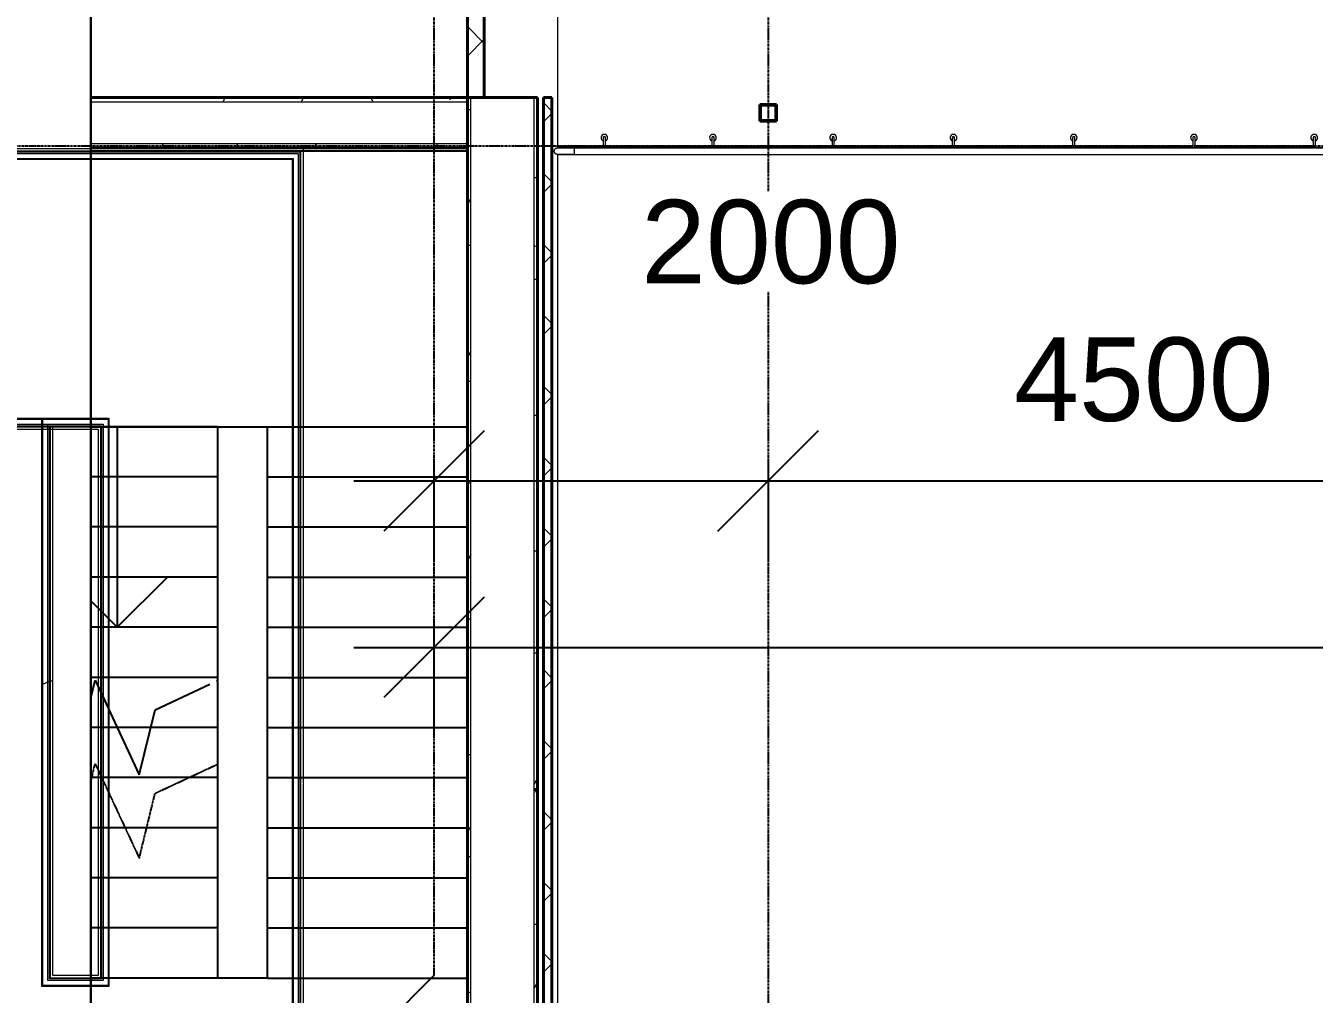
# Model space of a CAD drawing. Header units: millimetres. Extents: x 2140 to 223837, y 2113 to 170313.
# Drawn here: x 13218 to 20932, y 23781 to 29578 of the extents above; entities that cross this region are included whole.
import ezdxf

# ---------------------------------------------------------------- set-up
doc = ezdxf.new("R2010")
doc.units = ezdxf.units.MM
for name, pattern in [('ADSK_Сверху', [4.5, 3, -1.5]), ('ADSK_Штриховая_ш3 п1_5', [4.5, 3, -1.5]), ('Линия сетки', [22.225, 12.7, -3.175, 3.175, -3.175])]:
    doc.linetypes.add(name, pattern=pattern)
for name, color, linetype, lineweight in [('_Сверху_ - Линия разреза ограждения', 7, 'ADSK_Сверху', 18), ('A-DETL-GENF', 7, 'Continuous', 18), ('S-COLS', 7, 'Continuous', 18), ('Балясины', 7, 'Continuous', 18), ('Верхние поручни', 7, 'Continuous', 18), ('Ограждение', 7, 'Continuous', 18), ('Ограничения', 7, 'Continuous', 18), ('Поручни', 7, 'Continuous', 18)]:
    doc.layers.add(name, color=color, linetype=linetype, lineweight=lineweight)
doc.layers.add('Стены', color=7, linetype='Continuous')
doc.styles.add('Arial_1', font='arial.ttf', dxfattribs={"height": 500})
doc.dimstyles.new('Диагональ_-_2_5_мм_Arial_-_Линия_выноски_-_Текст_сверху', dxfattribs={"dimscale": 304.8, "dimtxt": 510.1297, "dimasz": 1.968504, "dimexe": 1.574803, "dimexo": 0.984252, "dimgap": 1.148294, "dimtad": 1, "dimdec": 3, "dimrnd": 0.001, "dimdsep": 46, "dimtxsty": 'Arial_1', "dimblk1": 'OBLIQUE', "dimblk2": 'OBLIQUE', "dimsah": 1, "dimcen": 0.09, "dimdle": 1.574803, "dimazin": 2, "dimtfac": 1, "dimtdec": 4, "dimtix": 1, "dimtmove": 2, "dimatfit": 3, "dimfxl": 1, "dimtvp": 1, "dimtfill": 1, "dimtolj": 1, "dimtzin": 0, "dimarcsym": 2})
doc.dimstyles.new('Диагональ_-_2_5_мм_Arial_-_Линия_выноски_-_Текст_сверху_1', dxfattribs={"dimscale": 304.8, "dimtxt": 510.1297, "dimasz": 1.968504, "dimexe": 1.574803, "dimexo": 0.984252, "dimgap": 1.148294, "dimtad": 1, "dimdec": 3, "dimrnd": 0.001, "dimdsep": 46, "dimtxsty": 'Arial_1', "dimblk1": 'OBLIQUE', "dimblk2": 'OBLIQUE', "dimsah": 1, "dimcen": 0.09, "dimdle": 1.574803, "dimazin": 2, "dimtfac": 1, "dimtdec": 4, "dimtix": 1, "dimtmove": 1, "dimatfit": 3, "dimfxl": 1, "dimtvp": 1, "dimtfill": 1, "dimtolj": 1, "dimtzin": 0, "dimarcsym": 2})
doc.dimstyles.new('Диагональ_-_2_5_мм_Arial_-_Линия_выноски_-_Текст_сверху_2', dxfattribs={"dimscale": 304.8, "dimtxt": 510.1297, "dimasz": 1.968504, "dimexe": 1.574803, "dimexo": 0.984252, "dimgap": 1.148294, "dimtad": 1, "dimdec": 3, "dimrnd": 0.001, "dimdsep": 46, "dimtxsty": 'Arial_1', "dimblk1": 'OBLIQUE', "dimblk2": 'OBLIQUE', "dimsah": 1, "dimcen": 0.09, "dimdle": 1.574803, "dimazin": 2, "dimtfac": 1, "dimtdec": 4, "dimtix": 1, "dimtmove": 0, "dimatfit": 3, "dimfxl": 1, "dimtvp": 1, "dimtfill": 1, "dimtolj": 1, "dimtzin": 0, "dimarcsym": 2})
pattern_1 = [(0, (61770, 82517.75), (812.8, 203.2), [67.056, -542.544, 67.056, -542.544, -3251.2]), (0, (61770, 82517.75), (812.8, 203.2), [-1219.2, 67.056, -1152.144, 67.056, -542.544, -1422.4]), (0, (61770, 82517.75), (812.8, 203.2), [-3048, 67.056, -339.344, 67.056, -948.944]), (120, (62074.8, 82619.35), (-582.37636, 602.30545), [67.056, -542.544, 67.056, -542.544, -3251.2]), (120, (62074.8, 82619.35), (-582.37636, 602.30545), [-1219.2, 67.056, -1152.144, 67.056, -542.544, -1422.4]), (120, (62074.8, 82619.35), (-582.37636, 602.30545), [-3048, 67.056, -339.344, 67.056, -948.944]), (240, (62176.4, 83025.75), (-230.42364, -805.50545), [67.056, -542.544, 67.056, -542.544, -3251.2]), (240, (62176.4, 83025.75), (-230.42364, -805.50545), [-1219.2, 67.056, -1152.144, 67.056, -542.544, -1422.4]), (240, (62176.4, 83025.75), (-230.42364, -805.50545), [-3048, 67.056, -339.344, 67.056, -948.944])]
pattern_2 = [(45, (61770, 82517.75), (-502.894, 502.894), []), (45, (61770, 83279.75), (-502.8943, 502.8943), [])]
pattern_3 = [(45, (61770, 82517.75), (-212.132, 212.132), []), (135, (61770, 82517.75), (-212.132, -212.132), [])]

# ---------------------------------------------------------------- blocks, each defined once
blk = doc.blocks.new('Ограждение - Ограждение-577900-В_АР_ПЭ_01 Этаж')
at = {"layer": '_Сверху_ - Линия разреза ограждения'}
for p, q in [((-49029.9, -55788.2), (-51302.7, -55788.2)), ((-49029.9, -55788.2), (-51302.7, -55788.2)), ((-49029.9, -55788.2), (-51302.7, -55788.2)), ((-49044.9, -55803.2), (-51302.7, -55803.2)), ((-49044.9, -55803.2), (-51302.7, -55803.2)), ((-49044.9, -55803.2), (-51302.7, -55803.2)), ((-49049.9, -55808.2), (-51302.7, -55808.2)), ((-49049.9, -55808.2), (-51302.7, -55808.2)), ((-49049.9, -55808.2), (-51302.7, -55808.2)), ((-49059.9, -55818.2), (-51302.7, -55818.2)), ((-49059.9, -55818.2), (-51302.7, -55818.2)), ((-49059.9, -55818.2), (-51302.7, -55818.2)), ((-49089.9, -55848.2), (-51302.7, -55848.2)), ((-49089.9, -55848.2), (-51302.7, -55848.2)), ((-49089.9, -55848.2), (-51302.7, -55848.2)), ((-49089.9, -57452.8), (-49089.9, -55848.2)), ((-49089.9, -57452.8), (-49089.9, -55848.2)), ((-49089.9, -57452.8), (-49089.9, -55848.2)), ((-49059.9, -57452.8), (-49059.9, -55818.2)), ((-49059.9, -57452.8), (-49059.9, -55818.2)), ((-49059.9, -57452.8), (-49059.9, -55818.2)), ((-49049.9, -57452.8), (-49049.9, -55808.2)), ((-49049.9, -57452.8), (-49049.9, -55808.2)), ((-49049.9, -57452.8), (-49049.9, -55808.2)), ((-49044.9, -57452.8), (-49044.9, -55803.2)), ((-49044.9, -57452.8), (-49044.9, -55803.2)), ((-49044.9, -57452.8), (-49044.9, -55803.2)), ((-49029.9, -57452.8), (-49029.9, -55788.2)), ((-49029.9, -57452.8), (-49029.9, -55788.2)), ((-49029.9, -57452.8), (-49029.9, -55788.2)), ((-49094.9, -55853.2), (-51302.7, -55853.2)), ((-49094.9, -55853.2), (-51302.7, -55853.2)), ((-49094.9, -55853.2), (-51302.7, -55853.2)), ((-49094.9, -57452.8), (-49094.9, -55853.2)), ((-49094.9, -57452.8), (-49094.9, -55853.2)), ((-49094.9, -57452.8), (-49094.9, -55853.2)), ((-51302.7, -57402.4), (-50194.1, -57402.4)), ((-51302.7, -57407.4), (-50199.1, -57407.4)), ((-51302.7, -57437.4), (-50229.1, -57437.4)), ((-51302.7, -57447.4), (-50239.1, -57447.4)), ((-51302.7, -57452.4), (-50244.1, -57452.4)), ((-51302.7, -57467.4), (-50259.1, -57467.4)), ((-50594.9, -57402.4), (-50194.1, -57402.4)), ((-50594.9, -60752.8), (-50594.9, -57402.4)), ((-50594.9, -57402.4), (-50194.1, -57402.4)), ((-50594.9, -60752.8), (-50594.9, -57402.4)), ((-50589.9, -57407.4), (-50199.1, -57407.4)), ((-50589.9, -60752.8), (-50589.9, -57407.4)), ((-50589.9, -57407.4), (-50199.1, -57407.4)), ((-50589.9, -60752.8), (-50589.9, -57407.4)), ((-50559.9, -57437.4), (-50229.1, -57437.4)), ((-50559.9, -60752.8), (-50559.9, -57437.4)), ((-50559.9, -57437.4), (-50229.1, -57437.4)), ((-50559.9, -60752.8), (-50559.9, -57437.4)), ((-50549.9, -57447.4), (-50239.1, -57447.4)), ((-50549.9, -60752.8), (-50549.9, -57447.4)), ((-50549.9, -57447.4), (-50239.1, -57447.4)), ((-50549.9, -60752.8), (-50549.9, -57447.4)), ((-50544.9, -57452.4), (-50244.1, -57452.4)), ((-50544.9, -60752.8), (-50544.9, -57452.4)), ((-50544.9, -57452.4), (-50244.1, -57452.4)), ((-50544.9, -60752.8), (-50544.9, -57452.4)), ((-50529.9, -57467.4), (-50259.1, -57467.4)), ((-50529.9, -60738.2), (-50529.9, -57467.4)), ((-50529.9, -57467.4), (-50259.1, -57467.4)), ((-50529.9, -60738.2), (-50529.9, -57467.4)), ((-50259.1, -57467.4), (-50259.1, -60738.2)), ((-50259.1, -57467.4), (-50259.1, -60738.2)), ((-50259.1, -57467.4), (-50259.1, -60738.2)), ((-50244.1, -57452.4), (-50244.1, -57452.8)), ((-50244.1, -57452.4), (-50244.1, -57452.8)), ((-50244.1, -57452.4), (-50244.1, -57452.8)), ((-50244.1, -57452.8), (-50244.1, -60753.2)), ((-50244.1, -57452.8), (-50244.1, -60753.2)), ((-50244.1, -57452.8), (-50244.1, -60753.2)), ((-50239.1, -57447.4), (-50239.1, -57452.8)), ((-50239.1, -57447.4), (-50239.1, -57452.8)), ((-50239.1, -57447.4), (-50239.1, -57452.8)), ((-50239.1, -57452.8), (-50239.1, -60758.2)), ((-50239.1, -57452.8), (-50239.1, -60758.2)), ((-50239.1, -57452.8), (-50239.1, -60758.2)), ((-50229.1, -57437.4), (-50229.1, -57452.8)), ((-50229.1, -57437.4), (-50229.1, -57452.8)), ((-50229.1, -57437.4), (-50229.1, -57452.8)), ((-50229.1, -57452.8), (-50229.1, -60768.2)), ((-50229.1, -57452.8), (-50229.1, -60768.2)), ((-50229.1, -57452.8), (-50229.1, -60768.2)), ((-50199.1, -57407.4), (-50199.1, -57452.8)), ((-50199.1, -57407.4), (-50199.1, -57452.8)), ((-50199.1, -57407.4), (-50199.1, -57452.8)), ((-50199.1, -57452.8), (-50199.1, -60798.2)), ((-50199.1, -57452.8), (-50199.1, -60798.2)), ((-50199.1, -57452.8), (-50199.1, -60798.2)), ((-50194.1, -57402.4), (-50194.1, -57452.8)), ((-50194.1, -57402.4), (-50194.1, -57452.8)), ((-50194.1, -57402.4), (-50194.1, -57452.8)), ((-50194.1, -57452.8), (-50194.1, -60803.2)), ((-50194.1, -57452.8), (-50194.1, -60803.2)), ((-50194.1, -57452.8), (-50194.1, -60803.2)), ((-49094.9, -60752.8), (-49094.9, -57452.8)), ((-49094.9, -60752.8), (-49094.9, -57452.8)), ((-49094.9, -60752.8), (-49094.9, -57452.8)), ((-49089.9, -60752.8), (-49089.9, -57452.8)), ((-49089.9, -60752.8), (-49089.9, -57452.8)), ((-49089.9, -60752.8), (-49089.9, -57452.8)), ((-49059.9, -60752.8), (-49059.9, -57452.8)), ((-49059.9, -60752.8), (-49059.9, -57452.8)), ((-49059.9, -60752.8), (-49059.9, -57452.8)), ((-49049.9, -60752.8), (-49049.9, -57452.8)), ((-49049.9, -60752.8), (-49049.9, -57452.8)), ((-49049.9, -60752.8), (-49049.9, -57452.8)), ((-49044.9, -60752.8), (-49044.9, -57452.8)), ((-49044.9, -60752.8), (-49044.9, -57452.8)), ((-49044.9, -60752.8), (-49044.9, -57452.8)), ((-49029.9, -60752.8), (-49029.9, -57452.8)), ((-49029.9, -60752.8), (-49029.9, -57452.8)), ((-49029.9, -60752.8), (-49029.9, -57452.8)), ((-50544.9, -60752.8), (-50544.9, -59473.2)), ((-50529.9, -60738.2), (-50529.9, -59473)), ((-50594.9, -60752.8), (-50594.9, -59496.5)), ((-50589.9, -60752.8), (-50589.9, -59494.2)), ((-50559.9, -60752.8), (-50559.9, -59480.2)), ((-50549.9, -60752.8), (-50549.9, -59475.6)), ((-50594.9, -60803.2), (-50594.9, -60752.8)), ((-50594.9, -60803.2), (-50594.9, -60752.8)), ((-50594.9, -60803.2), (-50594.9, -60752.8)), ((-50589.9, -60798.2), (-50589.9, -60752.8)), ((-50589.9, -60798.2), (-50589.9, -60752.8)), ((-50589.9, -60798.2), (-50589.9, -60752.8)), ((-50559.9, -60768.2), (-50559.9, -60752.8)), ((-50559.9, -60768.2), (-50559.9, -60752.8)), ((-50559.9, -60768.2), (-50559.9, -60752.8)), ((-50229.1, -60768.2), (-50559.9, -60768.2)), ((-50229.1, -60768.2), (-50559.9, -60768.2)), ((-50229.1, -60768.2), (-50559.9, -60768.2)), ((-50549.9, -60758.2), (-50549.9, -60752.8)), ((-50549.9, -60758.2), (-50549.9, -60752.8)), ((-50549.9, -60758.2), (-50549.9, -60752.8)), ((-50239.1, -60758.2), (-50549.9, -60758.2)), ((-50239.1, -60758.2), (-50549.9, -60758.2)), ((-50239.1, -60758.2), (-50549.9, -60758.2)), ((-50544.9, -60753.2), (-50544.9, -60752.8)), ((-50544.9, -60753.2), (-50544.9, -60752.8)), ((-50544.9, -60753.2), (-50544.9, -60752.8)), ((-50244.1, -60753.2), (-50544.9, -60753.2)), ((-50244.1, -60753.2), (-50544.9, -60753.2)), ((-50244.1, -60753.2), (-50544.9, -60753.2)), ((-50259.1, -60738.2), (-50529.9, -60738.2)), ((-50259.1, -60738.2), (-50529.9, -60738.2)), ((-50259.1, -60738.2), (-50529.9, -60738.2)), ((-49094.9, -61052.8), (-49094.9, -60752.8)), ((-49094.9, -61052.8), (-49094.9, -60752.8)), ((-49094.9, -61052.8), (-49094.9, -60752.8)), ((-49089.9, -61052.8), (-49089.9, -60752.8)), ((-49089.9, -61052.8), (-49089.9, -60752.8)), ((-49089.9, -61052.8), (-49089.9, -60752.8)), ((-49059.9, -61052.8), (-49059.9, -60752.8)), ((-49059.9, -61052.8), (-49059.9, -60752.8)), ((-49059.9, -61052.8), (-49059.9, -60752.8)), ((-49049.9, -61052.8), (-49049.9, -60752.8)), ((-49049.9, -61052.8), (-49049.9, -60752.8)), ((-49049.9, -61052.8), (-49049.9, -60752.8)), ((-49044.9, -61052.8), (-49044.9, -60752.8)), ((-49044.9, -61052.8), (-49044.9, -60752.8)), ((-49044.9, -61052.8), (-49044.9, -60752.8)), ((-49029.9, -61052.8), (-49029.9, -60752.8)), ((-49029.9, -61052.8), (-49029.9, -60752.8)), ((-49029.9, -61052.8), (-49029.9, -60752.8)), ((-50194.1, -60803.2), (-50594.9, -60803.2)), ((-50194.1, -60803.2), (-50594.9, -60803.2)), ((-50194.1, -60803.2), (-50594.9, -60803.2)), ((-50199.1, -60798.2), (-50589.9, -60798.2)), ((-50199.1, -60798.2), (-50589.9, -60798.2)), ((-50199.1, -60798.2), (-50589.9, -60798.2)), ((-49094.9, -61902.4), (-49094.9, -61052.8)), ((-49094.9, -61902.4), (-49094.9, -61052.8)), ((-49094.9, -61902.4), (-49094.9, -61052.8)), ((-49089.9, -61907.4), (-49089.9, -61052.8)), ((-49089.9, -61907.4), (-49089.9, -61052.8)), ((-49089.9, -61907.4), (-49089.9, -61052.8)), ((-49059.9, -61937.4), (-49059.9, -61052.8)), ((-49059.9, -61937.4), (-49059.9, -61052.8)), ((-49059.9, -61937.4), (-49059.9, -61052.8)), ((-49049.9, -61947.4), (-49049.9, -61052.8)), ((-49049.9, -61947.4), (-49049.9, -61052.8)), ((-49049.9, -61947.4), (-49049.9, -61052.8)), ((-49044.9, -61952.4), (-49044.9, -61052.8)), ((-49044.9, -61952.4), (-49044.9, -61052.8)), ((-49044.9, -61952.4), (-49044.9, -61052.8)), ((-49029.9, -61967.4), (-49029.9, -61052.8)), ((-49029.9, -61967.4), (-49029.9, -61052.8)), ((-49029.9, -61967.4), (-49029.9, -61052.8)), ((-51302.7, -61902.4), (-49094.9, -61902.4)), ((-51302.7, -61902.4), (-49094.9, -61902.4)), ((-51302.7, -61902.4), (-49094.9, -61902.4)), ((-51302.7, -61907.4), (-49089.9, -61907.4)), ((-51302.7, -61907.4), (-49089.9, -61907.4)), ((-51302.7, -61907.4), (-49089.9, -61907.4)), ((-51302.7, -61937.4), (-49059.9, -61937.4)), ((-51302.7, -61937.4), (-49059.9, -61937.4)), ((-51302.7, -61937.4), (-49059.9, -61937.4)), ((-51302.7, -61947.4), (-49049.9, -61947.4)), ((-51302.7, -61947.4), (-49049.9, -61947.4)), ((-51302.7, -61947.4), (-49049.9, -61947.4)), ((-51302.7, -61952.4), (-49044.9, -61952.4)), ((-51302.7, -61952.4), (-49044.9, -61952.4)), ((-51302.7, -61952.4), (-49044.9, -61952.4)), ((-51302.7, -61967.4), (-49029.9, -61967.4)), ((-51302.7, -61967.4), (-49029.9, -61967.4)), ((-51302.7, -61967.4), (-49029.9, -61967.4))]:
    blk.add_line(p, q, dxfattribs=at)
at = {"layer": 'Поручни'}
for p, q in [((-50594.9, -57452.8), (-50589.9, -57452.8)), ((-50594.9, -58996.5), (-50594.9, -57452.8)), ((-50589.9, -57452.8), (-50549.9, -57452.8)), ((-50589.9, -58994.2), (-50589.9, -57452.8)), ((-50549.9, -57452.8), (-50529.9, -57452.8)), ((-50549.9, -58975.6), (-50549.9, -57452.8)), ((-50529.9, -58973), (-50529.9, -57452.8)), ((-50594.9, -58996.5), (-50589.9, -58994.2)), ((-50589.9, -58994.2), (-50549.9, -58975.6)), ((-50589.9, -58994.2), (-50549.9, -58975.6)), ((-50589.9, -58994.2), (-50549.9, -58975.6)), ((-50549.9, -58975.6), (-50544.5, -58973)), ((-50549.9, -58975.6), (-50544.5, -58973)), ((-50544.5, -58973), (-50529.9, -58973)), ((-50544.5, -58973), (-50529.9, -58973))]:
    blk.add_line(p, q, dxfattribs=at)
blk = doc.blocks.new('Ограждение - D40 доп поручень 700-735061-В_АР_ПЭ_01 Этаж')
at = {"layer": 'Балясины'}
for p, q in [((-26.7, 6.7), (-60, 6.7)), ((-18.9, 6.7), (-53.3, 6.7)), ((-60, -6.7), (-26.7, -6.7)), ((-53.3, -6.7), (-20, -6.7))]:
    blk.add_line(p, q, dxfattribs=at)
at = {"layer": 'Балясины', "flags": 128}
for points in [[(-60, 6.7), (-58.9, 6.7), (-57.9, 6.7), (-56.8, 6.7), (-55.8, 6.7), (-54.7, 6.7), (-53.6, 6.7), (-53.3, 6.7)], [(0, 6.7), (0, 6.7), (-0.1, 6.7), (-0.2, 6.7), (-0.3, 6.7), (-0.5, 6.7), (-0.8, 6.7), (-1, 6.7), (-1.4, 6.7), (-1.7, 6.7), (-2.1, 6.7), (-2.5, 6.7), (-3, 6.7), (-3.5, 6.7), (-4.1, 6.7), (-4.7, 6.7), (-5.3, 6.7), (-5.9, 6.7), (-6.6, 6.7), (-7.3, 6.7), (-8.1, 6.7), (-8.9, 6.7), (-9.7, 6.7), (-10.5, 6.7), (-11.4, 6.7), (-12.3, 6.7), (-13.2, 6.7), (-14.1, 6.7), (-15, 6.7), (-16, 6.7), (-17, 6.7), (-18, 6.7), (-19, 6.7), (-20, 6.7), (-21.1, 6.7), (-22.1, 6.7), (-23.2, 6.7), (-24.2, 6.7), (-25.3, 6.7), (-26.4, 6.7), (-26.7, 6.7)], [(-53.3, -6.7), (-54.4, -6.7), (-55.5, -6.7), (-56.5, -6.7), (-57.6, -6.7), (-58.6, -6.7), (-59.7, -6.7)], [(-26.7, -6.7), (-25.6, -6.7), (-24.5, -6.7), (-23.5, -6.7), (-22.4, -6.7), (-21.4, -6.7), (-20.3, -6.7), (-19.3, -6.7), (-18.3, -6.7), (-17.3, -6.7), (-16.3, -6.7), (-15.3, -6.7), (-14.4, -6.7), (-13.4, -6.7), (-12.5, -6.7), (-11.6, -6.7), (-10.7, -6.7), (-9.9, -6.7), (-9.1, -6.7), (-8.3, -6.7), (-7.5, -6.7), (-6.8, -6.7), (-6.1, -6.7), (-5.5, -6.7), (-4.8, -6.7), (-4.2, -6.7), (-3.7, -6.7), (-3.1, -6.7), (-2.7, -6.7), (-2.2, -6.7), (-1.8, -6.7), (-1.4, -6.7), (-1.1, -6.7), (-0.8, -6.7), (-0.6, -6.7), (-0.4, -6.7), (-0.2, -6.7), (-0.1, -6.7), (0, -6.7), (0, -6.7)]]:
    blk.add_lwpolyline(points, dxfattribs=at)
at = {"layer": 'Балясины'}
for radius, start, end in [(20, 360, 165), (6.67, 90, 135), (6.67, 270, 90), (20, 199.63434, 360)]:
    blk.add_arc((0, 0), radius, start, end, dxfattribs=at)
blk.add_open_spline([(-18.9, 6.6), (-18.9, 6.5), (-19, 6.4), (-19.1, 6.1), (-19.1, 5.8), (-19.2, 5.8)], degree=3, knots=[0.5555556, 0.5555556, 0.5555556, 0.5555556, 0.5833333, 0.6527778, 0.6666667, 0.6666667, 0.6666667, 0.6666667], dxfattribs=at)
blk = doc.blocks.new('Ограждение - Ограждение-734942-В_АР_ПЭ_01 Этаж')
at = {"rotation": 90}
for p in [(-47228.1, -55722.8), (-46578.1, -55722.8), (-45858.1, -55722.8), (-45138.1, -55722.8), (-44418.1, -55722.8), (-43698.1, -55722.8), (-42978.1, -55722.8)]:
    blk.add_blockref('Ограждение - D40 доп поручень 700-735061-В_АР_ПЭ_01 Этаж', p, dxfattribs=at)
blk = doc.blocks.new('Тип верхнего поручня - Верхний поручень_Внутренний_-735063-В_АР_ПЭ_01 Этаж')
at = {"layer": 'Верхние поручни'}
for p, q in [((-47228.1, -55782.8), (-47408.1, -55782.8)), ((-47408.1, -55802.8), (-47408.1, -55800.7)), ((-47408.1, -55822.8), (-47228.1, -55822.8)), ((-31628.1, -55782.8), (-47228.1, -55782.8)), ((-47228.1, -55822.8), (-31628.1, -55822.8))]:
    blk.add_line(p, q, dxfattribs=at)
blk = doc.blocks.new('Тип верхнего поручня - D40 шаг 200-V135-В_АР_ПЭ_01 Этаж')
at = {"layer": 'Ограничения'}
blk.add_line((0, 0), (0, 2.1), dxfattribs=at)
at = {"layer": 'Ограничения', "flags": 128}
for points in [[(0, 20), (4, 20), (8, 20), (12, 20), (15.9, 20), (19.9, 20), (23.8, 20), (27.6, 20), (31.5, 20), (35.2, 20), (38.9, 20), (42.6, 20), (46.2, 20), (49.7, 20), (53.1, 20), (56.5, 20), (59.7, 20), (62.9, 20), (65.9, 20), (68.9, 20), (71.7, 20), (74.5, 20), (77.1, 20), (79.6, 20), (81.9, 20), (84.1, 20), (86.2, 20), (88.2, 20), (90, 20), (91.7, 20), (93.2, 20), (94.6, 20), (95.8, 20), (96.9, 20), (97.8, 20), (98.5, 20), (99.1, 20), (99.6, 20), (99.9, 20), (100, 20), (100, 20)], [(100, 20), (99.9, 20), (99.7, 20), (99.3, 20), (98.7, 20), (98, 20), (97.1, 20), (96.1, 20), (94.9, 20), (93.6, 20), (92.1, 20), (90.5, 20), (88.7, 20), (86.8, 20), (84.7, 20), (82.5, 20), (80.2, 20), (77.8, 20), (75.2, 20), (72.5, 20), (69.7, 20), (66.7, 20), (63.7, 20), (60.6, 20), (57.4, 20), (54, 20), (50.6, 20), (47.1, 20), (43.6, 20), (39.9, 20), (36.2, 20), (32.5, 20), (28.7, 20), (24.8, 20), (20.9, 20), (17, 20), (13, 20), (9.1, 20), (5.1, 20), (1.1, 20), (0, 20)], [(100, 20), (100.8, 20), (101.6, 19.9), (102.4, 19.9), (103.2, 19.7), (104, 19.6), (104.8, 19.4), (105.5, 19.2), (106.3, 19), (107, 18.7), (107.8, 18.4), (108.5, 18.1), (109.2, 17.7), (109.9, 17.4), (110.6, 16.9), (111.3, 16.5), (111.9, 16), (112.6, 15.6), (113.2, 15), (113.8, 14.5), (114.3, 13.9), (114.9, 13.3), (115.4, 12.7), (115.9, 12.1), (116.4, 11.5), (116.8, 10.8), (117.2, 10.1), (117.6, 9.4), (118, 8.7), (118.3, 8), (118.6, 7.2), (118.9, 6.5), (119.2, 5.7), (119.4, 5), (119.6, 4.2), (119.7, 3.4), (119.8, 2.6), (119.9, 1.8), (120, 1), (120, 0.2), (120, 0)], [(0, -20), (4, -20), (8, -20), (12, -20), (15.9, -20), (19.9, -20), (23.8, -20), (27.6, -20), (31.5, -20), (35.2, -20), (38.9, -20), (42.6, -20), (46.2, -20), (49.7, -20), (53.1, -20), (56.5, -20), (59.7, -20), (62.9, -20), (65.9, -20), (68.9, -20), (71.7, -20), (74.5, -20), (77.1, -20), (79.6, -20), (81.9, -20), (84.1, -20), (86.2, -20), (88.2, -20), (90, -20), (91.7, -20), (93.2, -20), (94.6, -20), (95.8, -20), (96.9, -20), (97.8, -20), (98.5, -20), (99.1, -20), (99.6, -20), (99.9, -20), (100, -20), (100, -20)], [(100, -20), (99.9, -20), (99.7, -20), (99.3, -20), (98.7, -20), (98, -20), (97.1, -20), (96.1, -20), (94.9, -20), (93.6, -20), (92.1, -20), (90.5, -20), (88.7, -20), (86.8, -20), (84.7, -20), (82.5, -20), (80.2, -20), (77.8, -20), (75.2, -20), (72.5, -20), (69.7, -20), (66.7, -20), (63.7, -20), (60.6, -20), (57.4, -20), (54, -20), (50.6, -20), (47.1, -20), (43.6, -20), (39.9, -20), (36.2, -20), (32.5, -20), (28.7, -20), (24.8, -20), (20.9, -20), (17, -20), (13, -20), (9.1, -20), (5.1, -20), (1.1, -20), (0, -20)], [(120, 0), (120, -0.8), (119.9, -1.6), (119.9, -2.4), (119.7, -3.2), (119.6, -4), (119.4, -4.8), (119.2, -5.5), (119, -6.3), (118.7, -7), (118.4, -7.8), (118.1, -8.5), (117.7, -9.2), (117.4, -9.9), (116.9, -10.6), (116.5, -11.3), (116, -11.9), (115.6, -12.6), (115, -13.2), (114.5, -13.8), (113.9, -14.3), (113.3, -14.9), (112.7, -15.4), (112.1, -15.9), (111.5, -16.4), (110.8, -16.8), (110.1, -17.2), (109.4, -17.6), (108.7, -18), (108, -18.3), (107.2, -18.6), (106.5, -18.9), (105.7, -19.2), (105, -19.4), (104.2, -19.6), (103.4, -19.7), (102.6, -19.8), (101.8, -19.9), (101, -20), (100.2, -20), (100, -20)]]:
    blk.add_lwpolyline(points, dxfattribs=at)
blk = doc.blocks.new('Тип верхнего поручня - Верхний поручень_Внутренний_-V137-В_АР_ПЭ_01 Этаж')
at = {"layer": 'Ограждение'}
for p, q in [((-47408.1, -55782.8), (-47408.1, -55802.4)), ((-47408.1, -55782.8), (-47228.1, -55782.8)), ((-47408.1, -55802.8), (-47408.1, -55822.8)), ((-47408.1, -55822.8), (-47228.1, -55822.8)), ((-47228.1, -55782.8), (-31628.1, -55782.8)), ((-47228.1, -55822.8), (-31628.1, -55822.8))]:
    blk.add_line(p, q, dxfattribs=at)
blk = doc.blocks.new('Гнутый квадратный профиль _ТУ 36-2287-80_-Колонна - гнутый квадрат_ проф_100x4-745891-В_АР_ПЭ_01 Этаж')
at = {"layer": 'S-COLS', "lineweight": 9}
h = blk.add_hatch(dxfattribs=at)
h.set_pattern_fill('FP_131', color=256, style=0, pattern_type=2)
h.set_pattern_definition([(45, (46248.1, 55572.82), (-212.132, 212.132), [])])
h.paths.add_polyline_path([(50, -50), (50, 50), (-50, 50), (-50, -50)], flags=0)
h.paths.add_polyline_path([(46, -46), (-46, -46), (-46, 46), (46, 46)], flags=0)
at = {"layer": 'S-COLS', "lineweight": 40}
for p, q in [((50, 50), (-50, 50)), ((-50, 50), (-50, -50)), ((-46, -46), (-46, 46)), ((-46, 46), (46, 46)), ((46, 46), (46, -46)), ((50, -50), (50, 50)), ((-50, -50), (50, -50)), ((46, -46), (-46, -46))]:
    blk.add_line(p, q, dxfattribs=at)
blk = doc.blocks.new('Линия разрыва - Линия разрыва-794957-В_АР_ПЭ_01 Этаж')
at = {"layer": 'A-DETL-GENF', "lineweight": 30}
blk.add_line((-81971.8, 0), (-243, 0), dxfattribs=at)
blk = doc.blocks.new('_Oblique')
at = {"color": 0, "linetype": 'ByBlock', "lineweight": -2}
blk.add_line((-0.5, -0.5), (0.5, 0.5), dxfattribs=at)
blk = doc.blocks.new('*D351')
at = {"color": 0, "lineweight": -2, "transparency": 16777216}
for p, q in [((13521.9, 23868.6), (13521.9, 23264.3)), ((110021.9, 23868.6), (110021.9, 23264.3)), ((13041.9, 23744.3), (62355.1, 23744.3)), ((110501.9, 23744.3), (64935, 23744.3))]:
    blk.add_line(p, q, dxfattribs=at)
at = {"layer": 'Defpoints', "color": 0, "transparency": 16777216}
for p in [(13521.9, 24168.6), (110021.9, 24168.6), (110021.9, 23744.3)]:
    blk.add_point(p, dxfattribs=at)
at = {"color": 0, "lineweight": -2, "transparency": 16777216, "xscale": 599.9999999999999, "yscale": 599.9999999999999, "zscale": 599.9999999999999, "rotation": 180}
blk.add_blockref('_Oblique', (13521.9, 23744.3), dxfattribs=at)
at = {"color": 0, "lineweight": -2, "transparency": 16777216, "xscale": 599.9999999999999, "yscale": 599.9999999999999, "zscale": 599.9999999999999}
blk.add_blockref('_Oblique', (110021.9, 23744.3), dxfattribs=at)
at = {"color": 0, "transparency": 16777216, "insert": (62888.2, 24369.4), "char_height": 500, "width": 1513.686, "attachment_point": 1, "line_spacing_factor": 0.941778, "style": 'Arial_1', "bg_fill": 3, "box_fill_scale": 1.1, "bg_fill_color": 256, "bg_fill_true_color": 13158600, "bg_fill_transparency": 0}
blk.add_mtext('\\A1;96500', dxfattribs=at)
blk = doc.blocks.new('*D352')
at = {"color": 0, "lineweight": -2, "transparency": 16777216}
for p, q in [((13521.9, 24865), (13521.9, 24260.8)), ((15521.9, 24865), (15521.9, 24260.8)), ((13041.9, 24740.8), (16001.9, 24740.8))]:
    blk.add_line(p, q, dxfattribs=at)
at = {"layer": 'Defpoints', "color": 0, "transparency": 16777216}
for p in [(13521.9, 25165), (15521.9, 25165), (15521.9, 24740.8)]:
    blk.add_point(p, dxfattribs=at)
at = {"color": 0, "lineweight": -2, "transparency": 16777216, "xscale": 599.9999999999999, "yscale": 599.9999999999999, "zscale": 599.9999999999999, "rotation": 180}
blk.add_blockref('_Oblique', (13521.9, 24740.8), dxfattribs=at)
at = {"color": 0, "lineweight": -2, "transparency": 16777216, "xscale": 599.9999999999999, "yscale": 599.9999999999999, "zscale": 599.9999999999999}
blk.add_blockref('_Oblique', (15521.9, 24740.8), dxfattribs=at)
at = {"color": 0, "transparency": 16777216, "insert": (14761.6, 26423.2), "char_height": 500, "width": 1135.265, "attachment_point": 1, "line_spacing_factor": 0.941778, "style": 'Arial_1', "bg_fill": 3, "box_fill_scale": 1.1, "bg_fill_color": 256, "bg_fill_true_color": 13158600, "bg_fill_transparency": 0}
blk.add_mtext('\\A1;2000', dxfattribs=at)
blk = doc.blocks.new('*D353')
at = {"color": 0, "lineweight": -2, "transparency": 16777216}
for p, q in [((15521.9, 24865), (15521.9, 24260.8)), ((20021.9, 24865), (20021.9, 24260.8)), ((15041.9, 24740.8), (20501.9, 24740.8))]:
    blk.add_line(p, q, dxfattribs=at)
at = {"layer": 'Defpoints', "color": 0, "transparency": 16777216}
for p in [(15521.9, 25165), (20021.9, 25165), (20021.9, 24740.8)]:
    blk.add_point(p, dxfattribs=at)
at = {"color": 0, "lineweight": -2, "transparency": 16777216, "xscale": 599.9999999999999, "yscale": 599.9999999999999, "zscale": 599.9999999999999, "rotation": 180}
blk.add_blockref('_Oblique', (15521.9, 24740.8), dxfattribs=at)
at = {"color": 0, "lineweight": -2, "transparency": 16777216, "xscale": 599.9999999999999, "yscale": 599.9999999999999, "zscale": 599.9999999999999}
blk.add_blockref('_Oblique', (20021.9, 24740.8), dxfattribs=at)
at = {"color": 0, "transparency": 16777216, "insert": (17771.9, 25346), "char_height": 500, "width": 1513.686, "attachment_point": 5, "style": 'Arial_1', "bg_fill": 3, "box_fill_scale": 1.1, "bg_fill_color": 256, "bg_fill_true_color": 13158600, "bg_fill_transparency": 0}
blk.add_mtext('\\A1;4500', dxfattribs=at)
blk = doc.blocks.new('Помещение')
at = {"lineweight": 9}
h = blk.add_hatch(dxfattribs=at)
h.set_pattern_fill('FP_99', color=256, style=0, pattern_type=2)
h.set_pattern_definition(pattern_3)
h.paths.add_polyline_path([(13819.9036, 27034.9347), (13819.9036, 32944.9347), (13723.9036, 32944.9347), (13723.9036, 27034.9347)], flags=0)
h = blk.add_hatch(dxfattribs=at)
h.set_pattern_fill('FP_98', color=256, style=0, pattern_type=2)
h.set_pattern_definition(pattern_2)
h.paths.add_polyline_path([(13721.9036, 27034.9347), (13723.9036, 27034.9347), (13721.9036, 27311.3287)], flags=0)
h = blk.add_hatch(dxfattribs=at)
h.set_pattern_fill('FP_98', color=256, style=0, pattern_type=2)
h.set_pattern_definition(pattern_2)
h.paths.add_polyline_path([(13819.9036, 27034.9347), (13821.9036, 27034.9347), (13819.9036, 27311.3287)], flags=0)
h = blk.add_hatch(dxfattribs=at)
h.set_pattern_fill('FP_100', color=256, style=0, pattern_type=2)
h.set_pattern_definition(pattern_1)
h.paths.add_polyline_path([(13721.9036, 27009.9347), (13721.9036, 27034.9347), (11467.3036, 27034.9347), (11467.3036, 27009.9347), (13698.1949, 27009.9347)], flags=0)
h = blk.add_hatch(dxfattribs=at)
h.set_pattern_fill('FP_100', color=256, style=0, pattern_type=2)
h.set_pattern_definition(pattern_1)
h.paths.add_polyline_path([(13741.9036, 20524.9347), (13741.9036, 27034.9347), (13721.9036, 27034.9347), (13721.9036, 20524.9347)], flags=0)
h = blk.add_hatch(dxfattribs=at)
h.set_pattern_fill('FP_100', color=256, style=0, pattern_type=2)
h.set_pattern_definition(pattern_1)
h.paths.add_polyline_path([(14121.9036, 20124.9347), (14141.9036, 20124.9347), (14141.9036, 27034.9347), (14121.9036, 27034.9347), (14121.9036, 20144.9347)], flags=0)
h = blk.add_hatch(dxfattribs=at)
h.set_pattern_fill('FP_99', color=256, style=0, pattern_type=2)
h.set_pattern_definition(pattern_3)
h.paths.add_polyline_path([(14224.9036, 20051.9347), (14224.9036, 27034.9347), (14178.9036, 27034.9347), (14178.9036, 20051.9347)], flags=0)
h = blk.add_hatch(dxfattribs=at)
h.set_pattern_fill('FP_100', color=256, style=0, pattern_type=2)
h.set_pattern_definition(pattern_1)
h.paths.add_polyline_path([(11467.3036, 26734.9347), (13721.9036, 26734.9347), (13721.9036, 26759.9347), (11467.3036, 26759.9347)], flags=0)
at = {"color": 9, "linetype": 'Линия сетки', "true_color": 0xc7c8ca}
for p, q in [((13521.9036, 162172.4828), (13521.9036, 21779.4514)), ((15521.9036, 162172.4828), (15521.9036, 19239.4514)), ((113992.9741, 26744.9347), (7061.0864, 26744.9347))]:
    blk.add_line(p, q, dxfattribs=at)
at = {"lineweight": 18}
for p, q in [((13819.9036, 27034.9347), (13819.9036, 34344.9347)), ((13723.9036, 27034.9347), (13723.9036, 29576.9347)), ((11467.3036, 27009.9347), (13721.9036, 27009.9347)), ((13741.9036, 20524.9347), (13741.9036, 27034.9347)), ((14121.9036, 20144.9347), (14121.9036, 27034.9347)), ((14178.9036, 20097.9347), (14178.9036, 27034.9347)), ((14224.9036, 20049.9347), (14224.9036, 27034.9347)), ((11467.3036, 26759.9347), (13721.9036, 26759.9347))]:
    blk.add_line(p, q, dxfattribs=at)
at = {"lineweight": 40}
for p, q in [((13821.9036, 27034.9347), (13821.9036, 33244.9347)), ((13721.9036, 29574.9347), (13721.9036, 20544.9347)), ((13721.9036, 27034.9347), (11467.3036, 27034.9347)), ((13721.9036, 27034.9347), (14141.9036, 27034.9347)), ((14141.9036, 20124.9347), (14141.9036, 27034.9347)), ((14176.9036, 27034.9347), (14176.9036, 20099.9347)), ((14226.9036, 27034.9347), (14176.9036, 27034.9347)), ((14226.9036, 20049.9347), (14226.9036, 27034.9347)), ((11467.3036, 26734.9347), (13721.9036, 26734.9347))]:
    blk.add_line(p, q, dxfattribs=at)
at = {"color": 7, "linetype": 'ADSK_Штриховая_ш3 п1_5', "lineweight": 18}
for p, q in [((14261.9036, 32804.9347), (14261.9036, 26731.3682)), ((14261.9036, 26696.8834), (14261.9036, 20004.9347))]:
    blk.add_line(p, q, dxfattribs=at)
at = {"linetype": 'ADSK_Сверху'}
for p, q in [((13725.5309, 26714.9347), (11467.3036, 26714.9347)), ((13725.5309, 26714.9347), (11467.3036, 26714.9347)), ((13725.5309, 26714.9347), (11467.3036, 26714.9347)), ((13725.5309, 25064.9347), (13725.5309, 26714.9347)), ((13725.5309, 25064.9347), (13725.5309, 26714.9347)), ((13725.5309, 25064.9347), (13725.5309, 26714.9347)), ((11467.3036, 25064.9347), (12525.5309, 25064.9347)), ((12225.5309, 25064.9347), (11467.3036, 25064.9347)), ((12225.5309, 25064.9347), (11467.3036, 25064.9347)), ((12225.5309, 25064.9347), (11467.3036, 25064.9347)), ((12225.5309, 25064.9347), (11467.3036, 25064.9347)), ((12225.5309, 25064.9347), (12525.5309, 25064.9347)), ((12225.5309, 25064.9347), (12525.5309, 25064.9347)), ((12225.5309, 25064.9347), (12225.5309, 21764.9347)), ((12225.5309, 25064.9347), (12225.5309, 21764.9347)), ((12525.5309, 25064.9347), (13725.5309, 25064.9347)), ((12525.5309, 25064.9347), (13725.5309, 25064.9347)), ((12525.5309, 25064.9347), (13725.5309, 25064.9347)), ((12525.5309, 21764.9347), (12525.5309, 25064.9347)), ((12525.5309, 21764.9347), (12525.5309, 25064.9347)), ((12525.5309, 21764.9347), (12525.5309, 25064.9347)), ((12525.5309, 25064.9347), (13725.5309, 25064.9347)), ((12525.5309, 25064.9347), (13725.5309, 25064.9347)), ((12525.5309, 25064.9347), (13725.5309, 25064.9347)), ((13725.5309, 21764.9347), (13725.5309, 25064.9347)), ((13725.5309, 21764.9347), (13725.5309, 25064.9347)), ((13725.5309, 21764.9347), (13725.5309, 25064.9347)), ((12225.5309, 24764.9347), (11467.3036, 24764.9347)), ((12225.5309, 24764.9347), (11467.3036, 24764.9347)), ((12225.5309, 24764.9347), (11467.3036, 24764.9347)), ((12225.5309, 24764.9347), (11467.3036, 24764.9347)), ((12525.5309, 24764.9347), (13725.5309, 24764.9347)), ((12525.5309, 24764.9347), (13725.5309, 24764.9347)), ((12525.5309, 24764.9347), (13725.5309, 24764.9347)), ((12525.5309, 24764.9347), (13725.5309, 24764.9347)), ((12525.5309, 24764.9347), (13725.5309, 24764.9347)), ((12525.5309, 24764.9347), (13725.5309, 24764.9347)), ((12225.5309, 24464.9347), (11467.3036, 24464.9347)), ((12225.5309, 24464.9347), (11467.3036, 24464.9347)), ((12225.5309, 24464.9347), (11467.3036, 24464.9347)), ((12225.5309, 24464.9347), (11467.3036, 24464.9347)), ((12525.5309, 24464.9347), (13725.5309, 24464.9347)), ((12525.5309, 24464.9347), (13725.5309, 24464.9347)), ((12525.5309, 24464.9347), (13725.5309, 24464.9347)), ((12525.5309, 24464.9347), (13725.5309, 24464.9347)), ((12525.5309, 24464.9347), (13725.5309, 24464.9347)), ((12525.5309, 24464.9347), (13725.5309, 24464.9347)), ((12225.5309, 24164.9347), (11467.3036, 24164.9347)), ((12225.5309, 24164.9347), (11467.3036, 24164.9347)), ((12225.5309, 24164.9347), (11467.3036, 24164.9347)), ((12225.5309, 24164.9347), (11467.3036, 24164.9347)), ((12525.5309, 24164.9347), (13725.5309, 24164.9347)), ((12525.5309, 24164.9347), (13725.5309, 24164.9347)), ((12525.5309, 24164.9347), (13725.5309, 24164.9347)), ((12525.5309, 24164.9347), (13725.5309, 24164.9347)), ((12525.5309, 24164.9347), (13725.5309, 24164.9347)), ((12525.5309, 24164.9347), (13725.5309, 24164.9347)), ((12225.5309, 23864.9347), (11467.3036, 23864.9347)), ((12225.5309, 23864.9347), (11467.3036, 23864.9347)), ((12225.5309, 23864.9347), (11467.3036, 23864.9347)), ((12225.5309, 23864.9347), (11467.3036, 23864.9347)), ((12525.5309, 23864.9347), (13725.5309, 23864.9347)), ((12525.5309, 23864.9347), (13725.5309, 23864.9347)), ((12525.5309, 23864.9347), (13725.5309, 23864.9347)), ((12525.5309, 23864.9347), (13725.5309, 23864.9347)), ((12525.5309, 23864.9347), (13725.5309, 23864.9347)), ((12525.5309, 23864.9347), (13725.5309, 23864.9347)), ((12225.5309, 23564.9347), (11467.3036, 23564.9347)), ((12225.5309, 23564.9347), (11467.3036, 23564.9347)), ((12225.5309, 23564.9347), (11467.3036, 23564.9347)), ((12225.5309, 23564.9347), (11467.3036, 23564.9347)), ((12525.5309, 23564.9347), (13725.5309, 23564.9347)), ((12525.5309, 23564.9347), (13725.5309, 23564.9347)), ((12525.5309, 23564.9347), (13725.5309, 23564.9347)), ((12525.5309, 23564.9347), (13725.5309, 23564.9347)), ((12525.5309, 23564.9347), (13725.5309, 23564.9347)), ((12525.5309, 23564.9347), (13725.5309, 23564.9347)), ((12225.5309, 23264.9347), (11467.3036, 23264.9347)), ((12225.5309, 23264.9347), (11467.3036, 23264.9347)), ((12225.5309, 23264.9347), (11467.3036, 23264.9347)), ((12225.5309, 23264.9347), (11467.3036, 23264.9347)), ((12525.5309, 23264.9347), (13725.5309, 23264.9347)), ((12525.5309, 23264.9347), (13725.5309, 23264.9347)), ((12525.5309, 23264.9347), (13725.5309, 23264.9347)), ((12525.5309, 23264.9347), (13725.5309, 23264.9347)), ((12525.5309, 23264.9347), (13725.5309, 23264.9347)), ((12525.5309, 23264.9347), (13725.5309, 23264.9347)), ((11467.3036, 22940.5191), (11493.4627, 23048.1559)), ((11493.4627, 23048.1559), (11757.5991, 22481.7135)), ((11852.1078, 22870.5892), (12225.5309, 23044.7193)), ((12225.5309, 23044.7193), (12225.5309, 21764.9347)), ((12225.5309, 22964.9347), (11467.3036, 22964.9347)), ((12225.5309, 22964.9347), (11467.3036, 22964.9347)), ((12225.5309, 22964.9347), (11467.3036, 22964.9347)), ((12225.5309, 22964.9347), (11467.3036, 22964.9347)), ((11532.2694, 22964.9347), (11473.2374, 22964.9347)), ((11532.2694, 22964.9347), (11473.2374, 22964.9347)), ((12225.5309, 22964.9347), (12054.4323, 22964.9347)), ((12225.5309, 22964.9347), (12054.4323, 22964.9347)), ((12525.5309, 22964.9347), (13725.5309, 22964.9347)), ((12525.5309, 22964.9347), (13725.5309, 22964.9347)), ((12525.5309, 22964.9347), (13725.5309, 22964.9347)), ((12525.5309, 22964.9347), (13725.5309, 22964.9347)), ((12525.5309, 22964.9347), (13725.5309, 22964.9347)), ((12525.5309, 22964.9347), (13725.5309, 22964.9347)), ((11757.5991, 22481.7135), (11852.1078, 22870.5892)), ((12225.5309, 22664.9347), (11467.3036, 22664.9347)), ((12225.5309, 22664.9347), (11467.3036, 22664.9347)), ((11672.1616, 22664.9347), (11467.3036, 22664.9347)), ((12225.5309, 22664.9347), (11467.3036, 22664.9347)), ((12225.5309, 22664.9347), (11467.3036, 22664.9347)), ((11672.1616, 22664.9347), (11467.3036, 22664.9347)), ((12225.5309, 22664.9347), (11802.1275, 22664.9347)), ((12225.5309, 22664.9347), (11802.1275, 22664.9347)), ((12525.5309, 22664.9347), (13725.5309, 22664.9347)), ((12525.5309, 22664.9347), (13725.5309, 22664.9347)), ((12525.5309, 22664.9347), (13725.5309, 22664.9347)), ((12525.5309, 22664.9347), (13725.5309, 22664.9347)), ((12525.5309, 22664.9347), (13725.5309, 22664.9347)), ((12525.5309, 22664.9347), (13725.5309, 22664.9347)), ((12225.5309, 22364.9347), (11467.3036, 22364.9347)), ((12225.5309, 22364.9347), (11467.3036, 22364.9347)), ((12225.5309, 22364.9347), (11467.3036, 22364.9347)), ((12225.5309, 22364.9347), (11467.3036, 22364.9347)), ((12225.5309, 22364.9347), (11467.3036, 22364.9347)), ((12225.5309, 22364.9347), (11467.3036, 22364.9347)), ((12525.5309, 22364.9347), (13725.5309, 22364.9347)), ((12525.5309, 22364.9347), (13725.5309, 22364.9347)), ((12525.5309, 22364.9347), (13725.5309, 22364.9347)), ((12525.5309, 22364.9347), (13725.5309, 22364.9347)), ((12525.5309, 22364.9347), (13725.5309, 22364.9347)), ((12525.5309, 22364.9347), (13725.5309, 22364.9347)), ((12225.5309, 22064.9347), (11467.3036, 22064.9347)), ((12225.5309, 22064.9347), (11467.3036, 22064.9347)), ((12225.5309, 22064.9347), (11467.3036, 22064.9347)), ((12225.5309, 22064.9347), (11467.3036, 22064.9347)), ((12225.5309, 22064.9347), (11467.3036, 22064.9347)), ((12225.5309, 22064.9347), (11467.3036, 22064.9347)), ((12525.5309, 22064.9347), (13725.5309, 22064.9347)), ((12525.5309, 22064.9347), (13725.5309, 22064.9347)), ((12525.5309, 22064.9347), (13725.5309, 22064.9347)), ((12525.5309, 22064.9347), (13725.5309, 22064.9347)), ((12525.5309, 22064.9347), (13725.5309, 22064.9347)), ((12525.5309, 22064.9347), (13725.5309, 22064.9347)), ((12225.5309, 21764.9347), (11467.3036, 21764.9347)), ((12225.5309, 21764.9347), (11467.3036, 21764.9347)), ((12225.5309, 21764.9347), (11467.3036, 21764.9347)), ((12225.5309, 21764.9347), (11467.3036, 21764.9347)), ((12225.5309, 21764.9347), (11467.3036, 21764.9347)), ((12225.5309, 21764.9347), (11467.3036, 21764.9347)), ((12525.5309, 21764.9347), (12225.5309, 21764.9347)), ((12525.5309, 21764.9347), (12225.5309, 21764.9347)), ((12525.5309, 21764.9347), (12225.5309, 21764.9347)), ((12525.5309, 21764.9347), (13725.5309, 21764.9347)), ((12525.5309, 21764.9347), (13725.5309, 21764.9347)), ((12525.5309, 21764.9347), (13725.5309, 21764.9347)), ((12525.5309, 21764.9347), (13725.5309, 21764.9347)), ((12525.5309, 21764.9347), (13725.5309, 21764.9347)), ((12525.5309, 21764.9347), (13725.5309, 21764.9347)), ((13725.5309, 20564.9347), (13725.5309, 21764.9347)), ((13725.5309, 20564.9347), (13725.5309, 21764.9347)), ((13725.5309, 20564.9347), (13725.5309, 21764.9347))]:
    blk.add_line(p, q, dxfattribs=at)
for p, q in [((14261.9036, 26744.9347), (14535.5296, 26744.9347)), ((14548.2777, 26744.9347), (15185.5296, 26744.9347)), ((15198.2777, 26744.9347), (15905.5296, 26744.9347)), ((15918.2777, 26744.9347), (16625.5296, 26744.9347)), ((16638.2777, 26744.9347), (17345.5296, 26744.9347)), ((17358.2777, 26744.9347), (18065.5296, 26744.9347)), ((18078.2777, 26744.9347), (18785.5296, 26744.9347)), ((12175.1309, 25064.9347), (11467.3036, 25064.9347)), ((12175.1309, 25064.9347), (11467.3036, 25064.9347)), ((11625.5309, 25064.9347), (11625.5309, 24764.9347)), ((12175.1309, 24764.9347), (11467.3036, 24764.9347)), ((12175.1309, 24764.9347), (11467.3036, 24764.9347)), ((11625.5309, 24764.9347), (11625.5309, 24464.9347)), ((12175.1309, 24464.9347), (11467.3036, 24464.9347)), ((12175.1309, 24464.9347), (11467.3036, 24464.9347)), ((11625.5309, 24464.9347), (11625.5309, 24164.9347)), ((12175.1309, 24164.9347), (11467.3036, 24164.9347)), ((12175.1309, 24164.9347), (11467.3036, 24164.9347)), ((11625.5309, 24164.9347), (11625.5309, 23864.9347)), ((11625.5309, 23864.9347), (11925.5309, 24164.9347)), ((11625.5309, 23864.9347), (11467.3036, 24023.1619)), ((12175.1309, 23864.9347), (11467.3036, 23864.9347)), ((12175.1309, 23864.9347), (11467.3036, 23864.9347)), ((12175.1309, 23564.9347), (11467.3036, 23564.9347)), ((12175.1309, 23564.9347), (11467.3036, 23564.9347)), ((11467.3036, 23440.5191), (11493.4627, 23548.1559)), ((11493.4627, 23548.1559), (11757.5991, 22981.7135)), ((12220.1309, 23542.2012), (12225.5309, 23544.7193)), ((11852.1078, 23370.5892), (12180.1309, 23523.5489)), ((11757.5991, 22981.7135), (11852.1078, 23370.5892)), ((11826.4305, 23264.9347), (11625.5309, 23264.9347)), ((11826.4305, 23264.9347), (11625.5309, 23264.9347))]:
    blk.add_line(p, q)
at = {"color": 9, "true_color": 0xc7c8ca}
blk.add_line((13521.9036, 21779.4514), (12251.9036, 20509.4514), dxfattribs=at)
for name, p, rotation in [('Линия разрыва - Линия разрыва-794957-В_АР_ПЭ_01 Этаж', (11467.3036, 99887.9109), 89.99999999999982), ('Тип верхнего поручня - D40 шаг 200-V135-В_АР_ПЭ_01 Этаж', (14361.9036, 26714.9347), 180)]:
    blk.add_blockref(name, p, dxfattribs=dict(rotation=rotation))
for name, p in [('Гнутый квадратный профиль _ТУ 36-2287-80_-Колонна - гнутый квадрат_ проф_100x4-745891-В_АР_ПЭ_01 Этаж', (15521.9036, 26944.9347)), ('Ограждение - Ограждение-734942-В_АР_ПЭ_01 Этаж', (61770, 82517.7536)), ('Ограждение - Ограждение-577900-В_АР_ПЭ_01 Этаж', (61770, 82517.7536)), ('Тип верхнего поручня - Верхний поручень_Внутренний_-735063-В_АР_ПЭ_01 Этаж', (61770, 82517.7536)), ('Тип верхнего поручня - Верхний поручень_Внутренний_-V137-В_АР_ПЭ_01 Этаж', (61770, 82517.7536))]:
    blk.add_blockref(name, p)
dim = blk.add_linear_dim(base=(110021.9036, 23744.3367), p1=(13521.9036, 24168.6007), p2=(110021.9036, 24168.6007), dimstyle='Диагональ_-_2_5_мм_Arial_-_Линия_выноски_-_Текст_сверху', override={"dimpost": '<>', "dimfxl": 96500})
dim.commit()
dim.dimension.update_dxf_attribs({"geometry": '*D351', "text_midpoint": (63645.0695, 24036.0904), "dimtype": 128})
dim = blk.add_linear_dim(base=(15521.9036, 24740.754), p1=(13521.9036, 25165.018), p2=(15521.9036, 25165.018), dimstyle='Диагональ_-_2_5_мм_Arial_-_Линия_выноски_-_Текст_сверху_1', override={"dimpost": '<>', "dimfxl": 2000})
dim.commit()
dim.dimension.update_dxf_attribs({"geometry": '*D352', "text_midpoint": (15329.2591, 25406.5355), "dimtype": 128})
dim = blk.add_linear_dim(base=(20021.9036, 24740.754), p1=(15521.9036, 25165.018), p2=(20021.9036, 25165.018), dimstyle='Диагональ_-_2_5_мм_Arial_-_Линия_выноски_-_Текст_сверху_2', override={"dimpost": '<>', "dimfxl": 4500})
dim.commit()
dim.dimension.update_dxf_attribs({"geometry": '*D353', "text_midpoint": (17771.9036, 25346.0405)})

msp = doc.modelspace()

# ---------------------------------------------------------------- block references
at = {"layer": 'Стены'}
msp.add_blockref('Помещение', (2139.8, 2112.9), dxfattribs=at)

doc.saveas('drawing.dxf')
